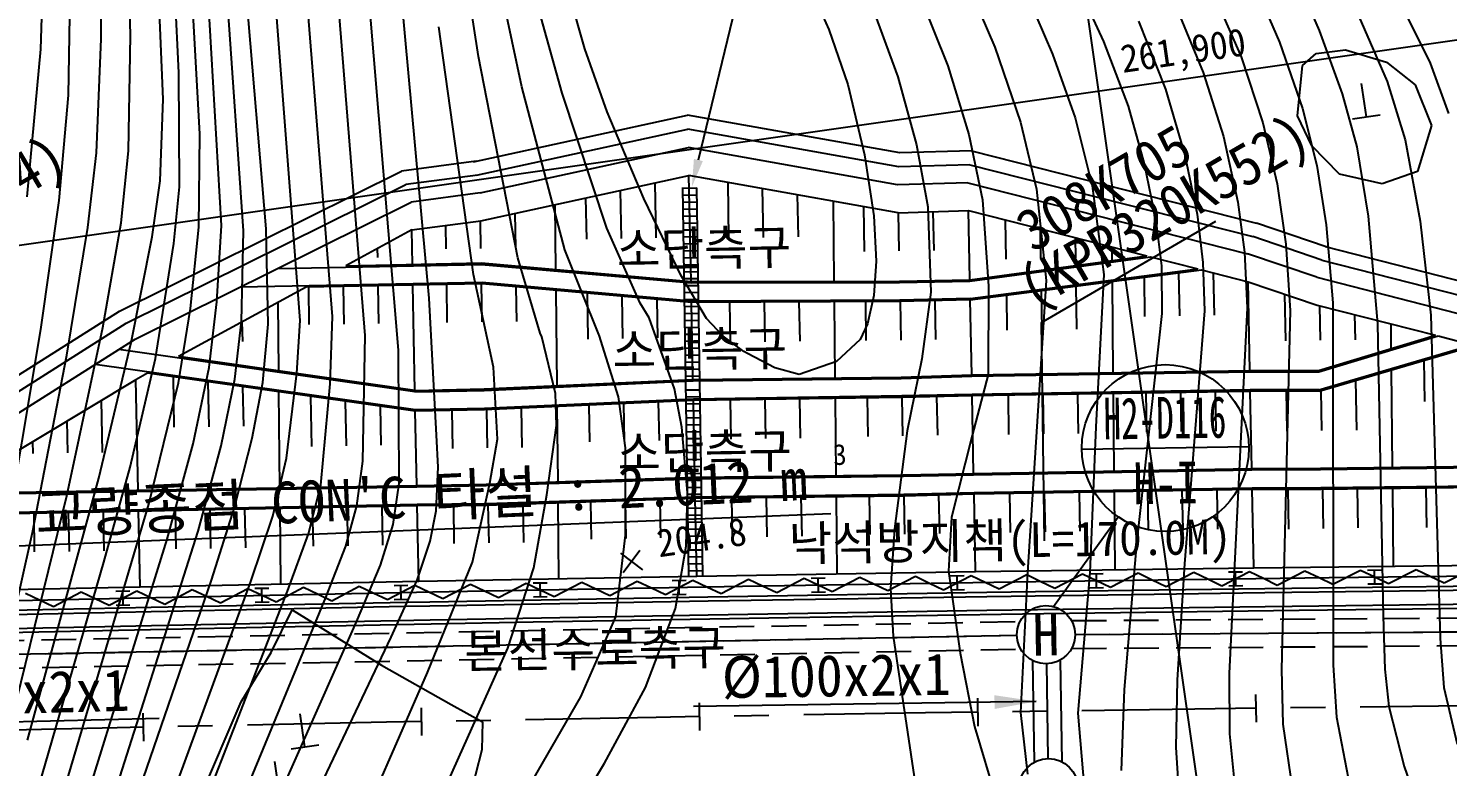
# Model space of a CAD drawing. Header units: millimetres. Extents: x 12262 to 13058, y 1103 to 1809.
# Drawn here: x 12479.5 to 12581.5, y 1482.4 to 1535.5 of the extents above; entities that cross this region are included whole.
import ezdxf
from ezdxf.enums import TextEntityAlignment as Align
from ezdxf.xclip import XClip

# ---------------------------------------------------------------- set-up
doc = ezdxf.new("R2010")
doc.units = ezdxf.units.MM
doc.header["$LTSCALE"] = 10
doc.header["$MEASUREMENT"] = 0
doc.header["$XCLIPFRAME"] = 2
doc.linetypes.add('CENTER', pattern=[2, 1.25, -0.25, 0.25, -0.25])
doc.linetypes.add('HIDDEN', pattern=[0.375, 0.25, -0.125])
doc.layers.add('TZ-BASE', color=253, linetype='Continuous')
doc.layers.add('TZ-CABL', color=4, linetype='Continuous')
doc.styles.add('HANA', font='GulimChe.ttf')
doc.styles.get("Standard").update_dxf_attribs({"font": 'GulimChe.ttf'})
doc.linetypes.add('I_LINE', pattern='A,3.5,["I",Standard,S=1,R=0,X=-1,Y=-0.5],3.5', length=7)
doc.linetypes.add('ZIGZAG', pattern='A,0.0001,-0.2,[131,ltypeshp.shx,S=0.2,R=0,X=-0.2,Y=0],-0.4,[131,ltypeshp.shx,S=0.2,R=180,X=0.2,Y=0],-0.2', length=0.8001)
doc.dimstyles.get("Standard").update_dxf_attribs({"dimtxt": 0.18, "dimasz": 0.18, "dimexe": 0.18, "dimexo": 0.0625, "dimgap": 0.09, "dimtad": 0, "dimtih": 1, "dimtoh": 1, "dimdec": 4, "dimzin": 0, "dimdsep": 46, "dimtxsty": 'Standard', "dimcen": 0.09, "dimadec": 0, "dimazin": 0, "dimtfac": 1, "dimtdec": 4, "dimtofl": 0, "dimtmove": 0, "dimatfit": 3, "dimfxl": 0, "dimtolj": 1, "dimtzin": 0, "dimarcsym": 0})

# ---------------------------------------------------------------- blocks, each defined once
blk = doc.blocks.new('JD-GJG5SREGSF3')
at = {"layer": 'TZ-BASE'}
for p, q in [((238.18, -157.07), (183.27, 227.3)), ((79.19, 31.15), (704.07, 120.43)), ((132.58, 52.65, -69), (133.43, 76.92, -69)), ((134.57, 49.34, -68), (135.11, 76.99, -68)), ((136.92, 53.39, -67), (136.8, 76.77, -67)), ((139.04, 53.64, -66), (138.47, 77.42, -66)), ((141.39, 49.06, -65), (140.17, 76.61, -65)), ((142.52, 50.95, -64), (141.26, 76.81, -64)), ((144.01, 46.58, -63), (142.36, 76.88, -63)), ((145.57, 39.97, -62), (143.43, 77.38, -62)), ((147.17, 39.59, -61), (144.55, 77.02, -61)), ((151.23, 33.15, -59), (147.88, 76.74, -59)), ((153.56, 33.43, -58), (150.15, 75.93, -58)), ((155.91, 32.08, -57), (152.34, 76.11, -57)), ((160.51, 34.77, -55), (156.74, 75.99, -55)), ((158.3, 31.02, -56), (154.62, 75.05, -56)), ((148.79, 39.74, -60), (145.97, 73.29, -60)), ((179.86, 44.69), (184.1, 62.13)), ((164.06, 52.13, -53), (162.87, 59.77, -53)), ((206.2, 59.27, -55), (208.98, 53.2, -55)), ((222.17, 59.33, -60), (224.49, 54, -60)), ((187.03, 59, -50), (189.25, 54.08, -50)), ((198.53, 58.9, -53), (201.18, 52.79, -53)), ((171.69, 52.68, -50), (170.43, 57.14, -50)), ((202.89, 57.94, -54), (205.32, 52.3, -54)), ((216.24, 58.14, -58), (218.87, 52.1, -58)), ((219.5, 58.09, -59), (221.63, 53.16, -59)), ((167.18, 49.96, -52), (165.73, 56.65, -52)), ((195.57, 57.01, -52), (197.79, 51.45, -52)), ((229.82, 56.97, -62), (232.48, 51.65, -62)), ((192.47, 55.36, -51), (194.2, 50.66, -51)), ((214.03, 56.09, -57), (216.14, 50.99, -57)), ((226.93, 55.93, -61), (229.38, 50.33, -61)), ((163.69, 36.45, -54), (161.2, 54.25, -54)), ((170.06, 49.49, -51), (168.56, 54.92, -51)), ((189.25, 54.08, -50), (190.61, 50.12, -50)), ((211.49, 54.68, -56), (213.44, 49.77, -56)), ((136.58, 45.2, -67), (136.92, 53.39, -67)), ((138.9, 45.36, -66), (139.04, 53.64, -66)), ((208.98, 53.2, -55), (210.76, 48.57, -55)), ((221.63, 53.16, -59), (223.29, 48.38, -59)), ((224.49, 54, -60), (226.13, 49.44, -60)), ((131.6, 42.04, -69), (132.58, 52.65, -69)), ((166.87, 37.65, -53), (164.06, 52.13, -53)), ((173.3, 48.15, -50), (171.69, 52.68, -50)), ((201.18, 52.79, -53), (203.02, 47.42, -53)), ((205.32, 52.3, -54), (206.94, 47.73, -54)), ((218.87, 52.1, -58), (220.45, 47.37, -58)), ((223.29, 51.48, -58.82), (224.27, 52.34, -58.82)), ((224.27, 52.34, -58.82), (226.38, 52.6, -58.82)), ((226.38, 52.6, -58.82), (229.34, 51.73, -58.82)), ((197.79, 51.45, -52), (199.3, 46.52, -52)), ((222.92, 47.86, -58.82), (223.29, 51.48, -58.82)), ((229.34, 51.73, -58.82), (231.38, 50.09, -58.82)), ((232.48, 51.65, -62), (233.78, 48.03, -62)), ((142.55, 42.76, -64), (142.52, 50.95, -64)), ((190.61, 50.12, -50), (191.8, 45.07, -50)), ((194.2, 50.66, -51), (195.53, 45.79, -51)), ((216.14, 50.99, -57), (217.6, 46.39, -57)), ((227.88, 47.8, -59.25), (227.54, 50.18, -59.25)), ((229.38, 50.33, -61), (230.66, 46.13, -61)), ((231.38, 50.09, -58.82), (232.57, 47.16, -58.82)), ((133.9, 41.79, -68), (134.57, 49.34, -68)), ((141.16, 43.2, -65), (141.39, 49.06, -65)), ((170.25, 38.24, -52), (167.18, 49.96, -52)), ((173.27, 39.79, -51), (170.06, 49.49, -51)), ((213.44, 49.77, -56), (214.84, 45.04, -56)), ((226.13, 49.44, -60), (227.2, 45.63, -60)), ((175.94, 41.92, -50), (173.3, 48.15, -50)), ((210.76, 48.57, -55), (211.9, 44.42, -55)), ((223.29, 48.38, -59), (224.32, 44.3, -59)), ((163.69, 44.56), (179.09, 47.92)), ((194.35, 45.21), (179.09, 47.92)), ((203.02, 47.42, -53), (204.17, 42.6, -53)), ((206.94, 47.73, -54), (208.17, 42.83, -54)), ((220.45, 47.37, -58), (221.48, 42.97, -58)), ((223.97, 45.7, -58.82), (222.92, 47.86, -58.82)), ((226.89, 47.66, -59.25), (228.87, 47.94, -59.25)), ((232.57, 47.16, -58.82), (231.55, 43.87, -58.82)), ((143.94, 39.86, -63), (144.01, 46.58, -63)), ((163.91, 43.59), (179.11, 46.9)), ((194.27, 44.21), (179.11, 46.9)), ((199.3, 46.52, -52), (200.28, 41.83, -52)), ((217.6, 46.39, -57), (218.64, 41.67, -57)), ((230.66, 46.13, -61), (231.76, 40.3, -61)), ((135.98, 39.84, -67), (136.58, 45.2, -67)), ((138.36, 40.18, -66), (138.9, 45.36, -66)), ((164.18, 42.32), (179.14, 45.58)), ((194.18, 42.9), (179.14, 45.58)), ((191.8, 45.07, -50), (192.47, 40.67, -50)), ((199.49, 45.35), (194.35, 45.21)), ((195.53, 45.79, -51), (196.35, 41.33, -51)), ((199.49, 45.35), (219.99, 40.15)), ((214.84, 45.04, -56), (215.71, 40.8, -56)), ((225.94, 43.67, -58.82), (223.97, 45.7, -58.82)), ((227.2, 45.63, -60), (228, 40.66, -60)), ((138.24, 33.82), (158.53, 43.89)), ((163.88, 44.6), (158.53, 43.89)), ((199.38, 44.35), (194.27, 44.21)), ((199.38, 44.35), (219.71, 39.19)), ((211.9, 44.42, -55), (212.75, 40.34, -55)), ((224.32, 44.3, -59), (225, 40.02, -59)), ((138.73, 32.95), (158.83, 42.92)), ((140.6, 39.16, -65), (141.16, 43.2, -65)), ((164.01, 43.61), (158.83, 42.92)), ((164.22, 40.32), (179.18, 43.58)), ((176.83, 39.09), (176.75, 43.05)), ((194.22, 40.9), (179.18, 43.58)), ((179.33, 35.95), (179.18, 43.58)), ((182.05, 39.08), (181.99, 43.08)), ((199.23, 43.05), (194.18, 42.9)), ((199.23, 43.05), (219.34, 37.94)), ((221.48, 42.97, -58), (222.1, 38.63, -58)), ((229.02, 42.98, -58.82), (225.94, 43.67, -58.82)), ((231.55, 43.87, -58.82), (229.02, 42.98, -58.82)), ((142.16, 38.68, -64), (142.55, 42.76, -64)), ((164.18, 42.32), (159.21, 41.66)), ((171.83, 39.01), (171.78, 41.96)), ((174.33, 39.05), (174.26, 42.5)), ((178.59, 36.4, -50), (175.94, 41.92, -50)), ((179.18, 14.78, -255), (178.74, 42.71, -255)), ((178.74, 42.66, -255), (179.74, 42.68, -255)), ((178.75, 42.16, -255), (179.75, 42.18, -255)), ((180.18, 14.79, -255), (179.74, 42.68, -255)), ((184.55, 39.12), (184.48, 42.63)), ((187.05, 39.16), (186.99, 42.19)), ((204.17, 42.6, -53), (204.86, 36.04, -53)), ((208.17, 42.83, -54), (209.01, 36.47, -54)), ((132.6, 32.5, -68), (133.9, 41.79, -68)), ((139.37, 31.82), (159.21, 41.66)), ((166.73, 38.38), (166.68, 40.85)), ((169.62, 36.81), (169.57, 41.48)), ((178.75, 41.66, -255), (179.75, 41.68, -255)), ((178.76, 41.16, -255), (179.76, 41.18, -255)), ((189.62, 35.97), (189.57, 41.73)), ((191.8, 38.11), (191.75, 41.34)), ((194.22, 40.9), (199.27, 41.05)), ((194.3, 38.15), (194.25, 40.9)), ((196.35, 41.33, -51), (196.57, 35.18, -51)), ((196.8, 38.19), (196.75, 40.97)), ((199.37, 36.13), (199.27, 41.05)), ((199.27, 41.05), (212.1, 37.79)), ((200.28, 41.83, -52), (200.71, 35.61, -52)), ((218.64, 41.67, -57), (219.11, 38.07, -57)), ((134.47, 30.66, -67), (135.98, 39.84, -67)), ((137.04, 32.65, -66), (138.36, 40.18, -66)), ((143.36, 34.02, -63), (143.94, 39.86, -63)), ((145.25, 34.49, -62), (145.57, 39.97, -62)), ((159.25, 39.67), (164.22, 40.32)), ((161.73, 38.3), (161.7, 39.99)), ((164.23, 38.34), (164.19, 40.31)), ((178.77, 40.66, -255), (179.77, 40.68, -255)), ((178.78, 40.16, -255), (179.78, 40.18, -255)), ((192.47, 40.67, -50), (192.63, 37.42, -50)), ((201.99, 37.57), (201.95, 40.37)), ((212.75, 40.34, -55), (213.15, 37.09, -55)), ((215.71, 40.8, -56), (216.12, 37.33, -56)), ((225, 38.45), (219.99, 40.15)), ((225, 40.02, -59), (225.46, 34.43, -59)), ((228, 40.66, -60), (228.68, 32.92, -60)), ((231.76, 40.3, -61), (232.51, 33.53, -61)), ((139.09, 31.56, -65), (140.6, 39.16, -65)), ((147.01, 33.07, -61), (147.17, 39.59, -61)), ((148.94, 32.9, -60), (148.79, 39.74, -60)), ((159.25, 39.67), (154.51, 37.09)), ((159.3, 37.19), (159.25, 39.67)), ((175.68, 34.4, -51), (173.27, 39.79, -51)), ((178.79, 39.66, -255), (179.79, 39.68, -255)), ((178.79, 39.16, -255), (179.79, 39.18, -255)), ((204.49, 37.61), (204.45, 39.73)), ((206.99, 37.65), (206.96, 39.09)), ((224.68, 37.5), (219.71, 39.19)), ((140.84, 30.43, -64), (142.16, 38.68, -64)), ((156.81, 37.67), (156.79, 38.33)), ((172.71, 32.14, -52), (170.25, 38.24, -52)), ((178.8, 38.66, -255), (179.8, 38.68, -255)), ((178.81, 38.16, -255), (179.81, 38.18, -255)), ((199.37, 36.08), (212.1, 37.79)), ((209.61, 37.45), (209.6, 38.42)), ((219.11, 38.07, -57), (219.31, 34.07, -57)), ((224.31, 36.26), (219.34, 37.94)), ((222.1, 38.63, -58), (222.4, 33.88, -58)), ((224.93, 38.47), (240.12, 34.59)), ((149.6, 36.89), (164.28, 37.18)), ((154.51, 37.09), (164.28, 37.29)), ((164.28, 37.29), (179.33, 35.95)), ((164.28, 37.18), (179.33, 35.85)), ((168.49, 32.24, -53), (166.87, 37.65, -53)), ((178.82, 37.66, -255), (179.82, 37.68, -255)), ((178.83, 37.16, -255), (179.83, 37.18, -255)), ((192.63, 37.42, -50), (192.47, 34.96, -50)), ((199.38, 35.98), (212.36, 37.72)), ((199.4, 34.73), (215.76, 36.86)), ((199.4, 34.63), (216.02, 36.79)), ((212.36, 37.72), (215.76, 36.86)), ((213.15, 37.09, -55), (213.16, 36.9, -55)), ((213.16, 36.9, -55), (213.18, 33.66, -55)), ((216.02, 36.79), (219.38, 35.94)), ((216.12, 37.33, -56), (216.24, 33.85, -56)), ((224.68, 37.5), (239.84, 33.63)), ((164.32, 35.88), (146.92, 35.56)), ((164.31, 35.78), (151.67, 35.55)), ((161.81, 33.01), (161.77, 35.73)), ((165.13, 29.81, -54), (163.69, 36.45, -54)), ((164.31, 33.05), (164.26, 35.77)), ((179.36, 34.45), (164.31, 35.78)), ((179.37, 34.55), (164.32, 35.88)), ((180.45, 33.29, -50), (178.59, 36.4, -50)), ((178.83, 36.66, -255), (179.83, 36.68, -255)), ((178.84, 36.16, -255), (179.84, 36.18, -255)), ((179.33, 35.95), (194.31, 35.98)), ((179.33, 35.85), (194.32, 35.88)), ((194.31, 35.98), (199.37, 36.08)), ((194.32, 35.88), (199.38, 35.98)), ((204.86, 36.04, -53), (203.51, 15.05, -53)), ((209.01, 36.47, -54), (208.43, 25.5, -54)), ((209.69, 29.4), (209.63, 35.96)), ((211.96, 33.45), (211.92, 36.26)), ((214.46, 33.49), (214.4, 36.58)), ((216.96, 33.53), (216.9, 36.57)), ((219.38, 35.94), (224.35, 34.26)), ((219.51, 29.56), (219.38, 35.94)), ((224.31, 36.26), (239.48, 32.38)), ((151.67, 35.55), (142.48, 30.56)), ((151.89, 32.86), (151.85, 35.55)), ((154.39, 32.9), (154.34, 35.6)), ((156.89, 32.94), (156.84, 35.64)), ((159.48, 28.13), (159.33, 35.69)), ((161.03, 24.91, -55), (160.51, 34.77, -55)), ((166.81, 33.09), (166.76, 35.56)), ((169.7, 28.47), (169.63, 35.31)), ((171.94, 31.82), (171.89, 35.11)), ((174.44, 31.86), (174.38, 34.89)), ((178.85, 35.66, -255), (179.85, 35.68, -255)), ((178.86, 35.16, -255), (179.86, 35.18, -255)), ((192.42, 34.74, -50), (192.02, 32.92, -50)), ((192.47, 34.96, -50), (192.42, 34.74, -50)), ((199.4, 34.73), (194.34, 34.62)), ((196.57, 35.18, -51), (195.93, 30.39, -51)), ((200.71, 35.61, -52), (200.7, 29.28, -52)), ((202.07, 32.46), (202.03, 34.97)), ((204.57, 32.5), (204.52, 35.29)), ((207.07, 32.54), (207.01, 35.62)), ((222.09, 31.69), (222.03, 35.04)), ((118.38, 21.27), (138.24, 33.82)), ((142.48, 28.67, -63), (143.36, 34.02, -63)), ((144.69, 29.77, -62), (145.25, 34.49, -62)), ((149.69, 29.53), (149.64, 34.45)), ((176.33, 33.34, -51), (175.68, 34.4, -51)), ((176.94, 31.9), (176.89, 34.67)), ((178.87, 34.66, -255), (179.87, 34.68, -255)), ((178.87, 34.16, -255), (179.87, 34.18, -255)), ((178.88, 33.66, -255), (179.88, 33.68, -255)), ((194.34, 34.52), (179.36, 34.45)), ((179.47, 28.91), (179.36, 34.45)), ((194.34, 34.62), (179.37, 34.55)), ((182.17, 31.59), (182.13, 34.47)), ((184.67, 31.63), (184.61, 34.48)), ((187.17, 31.67), (187.11, 34.49)), ((189.69, 29.04), (189.64, 34.5)), ((191.93, 31.71), (191.89, 34.51)), ((199.4, 34.63), (194.34, 34.52)), ((194.43, 31.75), (194.38, 34.53)), ((196.93, 31.79), (196.88, 34.58)), ((199.51, 29.24), (199.4, 34.63)), ((216.24, 33.85, -56), (214.81, 15.65, -56)), ((219.31, 34.07, -57), (218.03, 7.79, -57)), ((222.4, 33.88, -58), (221.77, 8.07, -58)), ((224.35, 34.26), (232.85, 32.09)), ((224.59, 31.73), (224.54, 34.21)), ((225.46, 34.43, -59), (225.49, 8.37, -59)), ((118.91, 20.43), (138.73, 32.95)), ((134.46, 20.55, -66), (137.04, 32.65, -66)), ((146.54, 28.93, -61), (147.01, 33.07, -61)), ((147.1, 31.64), (147.07, 33.05)), ((148.54, 28.69, -60), (148.94, 32.9, -60)), ((150.99, 29.36, -59), (151.23, 33.15, -59)), ((153.38, 28.61, -58), (153.56, 33.43, -58)), ((178.14, 28.23, -51), (176.33, 33.34, -51)), ((178.89, 33.16, -255), (179.89, 33.18, -255)), ((178.9, 32.66, -255), (179.9, 32.68, -255)), ((181.65, 32.02, -50), (180.45, 33.29, -50)), ((192.02, 32.92, -50), (191.48, 31.79, -50)), ((213.18, 33.66, -55), (211.35, 17.11, -55)), ((227.09, 31.77), (227.05, 33.57)), ((228.68, 32.92, -60), (229.1, 11.91, -60)), ((229.67, 31.14), (229.66, 32.9)), ((232.51, 33.53, -61), (233.19, 10.3, -61)), ((119.61, 19.33), (139.37, 31.82)), ((129.89, 16.3, -68), (132.6, 32.5, -68)), ((155.73, 23.05, -57), (155.91, 32.08, -57)), ((168.61, 31.97, -53), (168.49, 32.24, -53)), ((169.59, 27.91, -53), (168.61, 31.97, -53)), ((172.73, 32.1, -52), (172.71, 32.14, -52)), ((174.11, 27.66, -52), (172.73, 32.1, -52)), ((178.91, 32.16, -255), (179.91, 32.18, -255)), ((178.91, 31.66, -255), (179.91, 31.68, -255)), ((183.12, 30.93, -50), (181.65, 32.02, -50)), ((191.48, 31.79, -50), (189.8, 30.21, -50)), ((224.45, 29.57), (232.85, 32.09)), ((224.46, 29.47), (233.04, 32.04)), ((233.04, 32.04), (235.49, 31.41)), ((132, 17.91, -67), (134.47, 30.66, -67)), ((136.77, 21.81, -65), (139.09, 31.56, -65)), ((159.48, 28.03), (138.19, 31.07)), ((158.34, 21.44, -56), (158.3, 31.02, -56)), ((178.92, 31.16, -255), (179.92, 31.18, -255)), ((178.93, 30.66, -255), (179.93, 30.68, -255)), ((183.4, 30.78, -50), (183.12, 30.93, -50)), ((185.35, 29.76, -50), (183.4, 30.78, -50)), ((224.46, 28.18), (235.49, 31.41)), ((224.48, 28.08), (235.68, 31.36)), ((159.52, 26.73), (136.49, 30)), ((139.01, 22.62, -64), (140.84, 30.43, -64)), ((159.48, 28.13), (142.48, 30.56)), ((143.53, 24.28, -62), (144.69, 29.77, -62)), ((165.43, 24.62, -54), (165.13, 29.81, -54)), ((178.94, 30.16, -255), (179.94, 30.18, -255)), ((178.95, 29.66, -255), (179.95, 29.68, -255)), ((187.11, 29.26, -50), (185.35, 29.76, -50)), ((189.8, 30.21, -50), (187.11, 29.26, -50)), ((195.93, 30.39, -51), (194.86, 25.23, -51)), ((229.76, 22.6), (229.69, 29.6)), ((232.08, 27.34), (232.04, 30.29)), ((139.43, 28.9), (125.81, 20.72)), ((140.27, 29.36), (139.43, 28.9)), ((139.58, 20.96), (139.43, 28.9)), ((159.51, 26.63), (140.27, 29.36)), ((140.36, 19.94, -63), (142.48, 28.67, -63)), ((142.18, 25.48), (142.12, 29.1)), ((144.68, 25.52), (144.61, 28.75)), ((145.56, 24.15, -61), (146.54, 28.93, -61)), ((147.79, 24.69, -60), (148.54, 28.69, -60)), ((150.26, 23.25, -59), (150.99, 29.36, -59)), ((152.73, 21.32, -58), (153.38, 28.61, -58)), ((164.46, 28.23), (179.47, 28.91)), ((164.47, 28.13), (179.48, 28.81)), ((178.95, 29.16, -255), (179.95, 29.18, -255)), ((179.47, 28.91), (194.45, 29.09)), ((179.48, 28.81), (194.45, 28.99)), ((194.45, 29.09), (199.51, 29.24)), ((194.45, 28.99), (199.51, 29.14)), ((199.51, 29.24), (219.51, 29.56)), ((199.51, 29.14), (219.51, 29.46)), ((200.7, 29.28, -52), (199.54, 24.88, -52)), ((219.51, 29.56), (224.45, 29.57)), ((219.51, 29.46), (224.46, 29.47)), ((227.19, 25.28), (227.12, 28.85)), ((147.18, 25.56), (147.12, 28.39)), ((149.77, 21.13), (149.7, 28.02)), ((152.06, 24.1), (152.01, 27.7)), ((159.48, 28.13), (164.46, 28.23)), ((159.48, 28.03), (164.47, 28.13)), ((169.66, 25.61, -53), (169.59, 27.91, -53)), ((174.63, 24.01, -52), (174.11, 27.66, -52)), ((178.66, 25.49, -51), (178.14, 28.23, -51)), ((178.97, 28.16, -255), (179.97, 28.18, -255)), ((178.98, 27.66, -255), (179.98, 27.68, -255)), ((194.48, 27.73), (179.5, 27.51)), ((194.48, 27.63), (179.5, 27.41)), ((189.76, 22), (189.71, 27.56)), ((192.07, 24.82), (192.02, 27.6)), ((199.54, 27.84), (194.48, 27.73)), ((199.54, 27.74), (194.48, 27.63)), ((194.57, 24.86), (194.51, 27.63)), ((197.07, 24.9), (197.01, 27.68)), ((219.54, 28.16), (199.54, 27.84)), ((219.54, 28.06), (199.54, 27.74)), ((199.65, 22.2), (199.54, 27.74)), ((202.19, 24.96), (202.15, 27.78)), ((204.69, 25), (204.64, 27.82)), ((207.19, 25.04), (207.14, 27.86)), ((209.76, 22.34), (209.71, 27.9)), ((212.09, 25.13), (212.05, 27.95)), ((214.59, 25.17), (214.54, 27.99)), ((217.09, 25.21), (217.04, 28.02)), ((224.46, 28.18), (219.54, 28.16)), ((224.48, 28.08), (219.54, 28.06)), ((219.65, 22.52), (219.54, 28.06)), ((222.19, 25.2), (222.15, 28.07)), ((224.69, 25.24), (224.63, 28.12)), ((137.03, 23.67), (136.95, 27.42)), ((154.56, 24.14), (154.5, 27.34)), ((157.06, 24.18), (157.01, 26.99)), ((164.49, 26.72), (159.51, 26.63)), ((159.62, 21.3), (159.51, 26.63)), ((164.49, 26.82), (159.52, 26.73)), ((162.2, 23.95), (162.16, 26.68)), ((179.5, 27.51), (164.49, 26.82)), ((179.5, 27.41), (164.49, 26.72)), ((164.7, 23.99), (164.65, 26.73)), ((167.2, 24.03), (167.15, 26.84)), ((169.77, 21.57), (169.71, 26.96)), ((172.06, 24.44), (172.02, 27.07)), ((174.56, 24.48), (174.51, 27.18)), ((177.06, 24.52), (177, 27.3)), ((178.99, 27.16, -255), (179.98, 27.18, -255)), ((178.99, 26.66, -255), (179.99, 26.68, -255)), ((179.61, 21.88), (179.5, 27.41)), ((182.21, 24.62), (182.16, 27.45)), ((184.7, 24.66), (184.65, 27.49)), ((187.2, 24.7), (187.15, 27.53)), ((134.53, 23.63), (134.48, 25.93)), ((168.96, 20.63, -53), (169.66, 25.61, -53)), ((179, 26.16, -255), (180, 26.18, -255)), ((179.01, 25.66, -255), (180.01, 25.68, -255)), ((146.52, 19.7, -60), (147.79, 24.69, -60)), ((161.16, 22.6, -55), (161.03, 24.91, -55)), ((164.86, 21.46, -54), (165.43, 24.62, -54)), ((179.07, 20.8, -51), (178.66, 25.49, -51)), ((179.02, 25.16, -255), (180.02, 25.18, -255)), ((179.02, 24.66, -255), (180.02, 24.68, -255)), ((194.86, 25.23, -51), (193.95, 18.17, -51)), ((199.54, 24.88, -52), (198.06, 19.02, -52)), ((208.43, 25.5, -54), (208, 15.05, -54)), ((132.03, 23.59), (132.02, 24.45)), ((141.67, 17.43, -62), (143.53, 24.28, -62)), ((143.91, 18.01, -61), (145.56, 24.15, -61)), ((174.63, 17.72, -52), (174.63, 24.01, -52)), ((179.03, 24.16, -255), (180.03, 24.18, -255)), ((179.04, 23.66, -255), (180.04, 23.68, -255)), ((137.12, 15.78, -64), (139.01, 22.62, -64)), ((149.27, 19.08, -59), (150.26, 23.25, -59)), ((155.3, 19.83, -57), (155.73, 23.05, -57)), ((161, 19.46, -55), (161.16, 22.6, -55)), ((179.05, 23.16, -255), (180.05, 23.18, -255)), ((179.06, 22.66, -255), (180.06, 22.68, -255)), ((199.65, 22.16), (219.65, 22.52)), ((219.65, 22.52), (224.59, 22.54)), ((224.59, 22.54), (239.67, 22.72)), ((224.59, 22.44), (239.67, 22.62)), ((131.63, 2.99, -65), (136.77, 21.81, -65)), ((157.91, 18.5, -56), (158.34, 21.44, -56)), ((163.62, 15.77, -54), (164.86, 21.46, -54)), ((164.6, 21.4), (179.61, 21.88)), ((164.6, 21.3), (179.62, 21.78)), ((179.06, 22.16, -255), (180.06, 22.18, -255)), ((179.07, 21.66, -255), (180.07, 21.68, -255)), ((179.61, 21.88), (194.59, 22.06)), ((179.62, 21.78), (194.59, 21.96)), ((194.59, 22.06), (199.65, 22.16)), ((194.6, 21.96), (199.65, 22.06)), ((199.65, 22.06), (219.65, 22.42)), ((219.65, 22.42), (224.59, 22.44)), ((121.54, 20.55), (159.62, 21.2)), ((125.81, 20.72), (159.62, 21.3)), ((130.5, 4.45, -66), (134.46, 20.55, -66)), ((151.84, 17.83, -58), (152.73, 21.32, -58)), ((159.62, 21.3), (164.6, 21.4)), ((159.62, 21.2), (164.6, 21.3)), ((164.63, 19.99), (179.64, 20.48)), ((168.04, 15.37, -53), (168.96, 20.63, -53)), ((178.98, 16.93, -51), (179.07, 20.8, -51)), ((179.08, 21.16, -255), (180.08, 21.18, -255)), ((179.09, 20.66, -255), (180.09, 20.68, -255)), ((179.64, 20.48), (194.62, 20.66)), ((179.64, 20.38), (194.62, 20.56)), ((182.31, 17.56), (182.26, 20.41)), ((184.81, 17.6), (184.75, 20.44)), ((187.31, 17.64), (187.25, 20.47)), ((189.83, 14.94), (189.78, 20.5)), ((192.21, 17.76), (192.17, 20.53)), ((194.62, 20.66), (199.68, 20.8)), ((194.62, 20.56), (199.68, 20.7)), ((194.71, 17.8), (194.65, 20.56)), ((197.21, 17.84), (197.15, 20.63)), ((199.68, 20.8), (219.68, 21.12)), ((199.68, 20.7), (219.68, 21.02)), ((199.79, 15.1), (199.68, 20.7)), ((202.31, 17.92), (202.26, 20.74)), ((204.81, 17.96), (204.75, 20.78)), ((207.3, 18), (207.25, 20.82)), ((209.83, 15.24), (209.78, 20.86)), ((212.21, 18.08), (212.16, 20.9)), ((214.71, 18.12), (214.65, 20.94)), ((217.21, 18.16), (217.15, 20.97)), ((219.68, 21.12), (224.62, 21.14)), ((219.68, 21.02), (224.62, 21.04)), ((219.79, 15.42), (219.68, 21.02)), ((222.3, 18.16), (222.26, 21.03)), ((224.62, 21.14), (239.7, 21.32)), ((224.62, 21.04), (239.7, 21.22)), ((224.8, 18.2), (224.75, 21.04)), ((227.3, 18.24), (227.25, 21.07)), ((229.83, 15.5), (229.78, 21.1)), ((232.23, 18.28), (232.18, 21.13)), ((119.33, 19.15), (159.65, 19.96)), ((123.16, 19.13), (159.65, 19.86)), ((129.2, -17.7, -63), (140.36, 19.94, -63)), ((137.14, 16.6), (137.09, 19.41)), ((139.72, 14.02), (139.61, 19.46)), ((142.32, 16.73), (142.27, 19.51)), ((144.82, 16.77), (144.76, 19.56)), ((144.85, 14.49, -60), (146.52, 19.7, -60)), ((147.32, 16.81), (147.26, 19.61)), ((149.84, 14.22), (149.79, 19.66)), ((152.18, 16.92), (152.13, 19.71)), ((154.51, 16.92, -57), (155.3, 19.83, -57)), ((154.68, 16.96), (154.62, 19.76)), ((157.18, 17), (157.12, 19.81)), ((159.65, 19.96), (164.63, 19.99)), ((159.65, 19.86), (164.63, 19.89)), ((159.76, 14.42), (159.65, 19.86)), ((160.59, 17.29, -55), (161, 19.46, -55)), ((162.31, 17.12), (162.27, 19.88)), ((164.63, 19.89), (179.64, 20.38)), ((164.81, 17.16), (164.76, 19.9)), ((167.31, 17.2), (167.26, 19.98)), ((169.84, 14.6), (169.78, 20.06)), ((172.17, 17.44), (172.13, 20.13)), ((174.67, 17.48), (174.62, 20.21)), ((177.17, 17.52), (177.12, 20.3)), ((179.1, 20.16, -255), (180.1, 20.18, -255)), ((179.1, 19.66, -255), (180.1, 19.68, -255)), ((179.76, 14.78), (179.64, 20.38)), ((132.14, 16.52), (132.1, 19.31)), ((134.64, 16.56), (134.59, 19.36)), ((147.68, 14.39, -59), (149.27, 19.08, -59)), ((157.01, 15.56, -56), (157.91, 18.5, -56)), ((179.11, 19.16, -255), (180.11, 19.18, -255)), ((179.12, 18.66, -255), (180.12, 18.68, -255)), ((198.06, 19.02, -52), (197.85, 15.14, -52)), ((128.85, 3.9, -67), (132, 17.91, -67)), ((133.81, -7.85, -62), (141.67, 17.43, -62)), ((135.31, -8.95, -61), (143.91, 18.01, -61)), ((150.32, 13.69, -58), (151.84, 17.83, -58)), ((173.93, 11.85, -52), (174.63, 17.72, -52)), ((179.13, 18.16, -255), (180.13, 18.18, -255)), ((179.14, 17.66, -255), (180.14, 17.68, -255)), ((193.95, 18.17, -51), (193.66, 13.9, -51)), ((153.08, 13.24, -57), (154.51, 16.92, -57)), ((159.64, 14.48, -55), (160.59, 17.29, -55)), ((174.25, 16.44, -50.25), (175.85, 15.24, -50.25)), ((174.45, 15.04, -50.25), (175.65, 16.64, -50.25)), ((178.21, 12.46, -51), (178.98, 16.93, -51)), ((179.14, 17.16, -255), (180.14, 17.18, -255)), ((179.15, 16.66, -255), (180.15, 16.68, -255)), ((211.35, 17.11, -55), (210.48, 6.62, -55)), ((127.23, -18.27, -64), (137.12, 15.78, -64)), ((155.29, 11.5, -56), (157.01, 15.56, -56)), ((160.39, 7.86, -54), (163.62, 15.77, -54)), ((166.17, 9.59, -53), (168.04, 15.37, -53)), ((179.16, 16.16, -255), (180.16, 16.18, -255)), ((179.17, 15.66, -255), (180.17, 15.68, -255)), ((199.79, 15.1), (219.79, 15.38)), ((214.81, 15.65, -56), (214.27, 7.32, -56)), ((219.79, 15.38), (239.81, 15.62)), ((139, -2.55, -60), (144.85, 14.49, -60)), ((139.72, 14.02), (159.76, 14.42)), ((141.01, -3.86, -59), (147.68, 14.39, -59)), ((157.77, 10.39, -55), (159.64, 14.48, -55)), ((159.76, 14.42), (179.76, 14.78)), ((179.18, 15.16, -255), (180.18, 15.18, -255)), ((179.76, 14.78), (199.79, 15.1)), ((197.85, 15.14, -52), (198.69, 9.23, -52)), ((203.51, 15.05, -53), (203.02, 4.97, -53)), ((208, 15.05, -54), (207.14, 4.92, -54)), ((113.84, 13.45), (139.72, 14.02)), ((142.42, -6.57, -58), (150.32, 13.69, -58)), ((160.56, 12.94), (180.55, 13.3)), ((180.55, 13.3), (200.59, 13.62)), ((180.56, 13), (200.59, 13.32)), ((193.66, 13.9, -51), (193.87, 10.46, -51)), ((200.59, 13.62), (211.08, 13.76)), ((200.59, 13.32), (211.05, 13.46)), ((220.58, 13.9), (240.6, 14.14)), ((220.58, 13.6), (240.6, 13.84)), ((112.41, 11.93), (140.52, 12.54)), ((140.52, 12.54), (158.92, 12.91)), ((140.53, 12.24), (158.78, 12.61)), ((143.85, -9.03, -57), (153.08, 13.24, -57)), ((149.14, 9.29, -55.72), (150.66, 12.36, -55.72)), ((150.66, 12.36, -55.72), (157.08, 8.37, -55.72)), ((158.78, 12.61), (160.56, 12.64)), ((158.92, 12.91), (160.56, 12.94)), ((160.56, 12.64), (180.56, 13)), ((176.07, 6.77, -51), (178.21, 12.46, -51)), ((180.57, 12), (200.6, 12.32)), ((200.6, 12.32), (220.6, 12.6)), ((220.6, 12.6), (240.61, 12.84)), ((118.35, 11.76), (140.53, 12.24)), ((118.38, 10.76), (140.55, 11.24)), ((140.55, 11.24), (160.58, 11.64)), ((146.33, -8.64, -56), (155.29, 11.5, -56)), ((160.58, 11.64), (180.57, 12)), ((171.42, 6.1, -52), (173.93, 11.85, -52)), ((229.1, 11.91, -60), (229.2, 8.08, -60)), ((147.98, -10.17, -55), (157.77, 10.39, -55)), ((193.87, 10.46, -51), (197.3, -12.72, -51)), ((233.19, 10.3, -61), (233.46, 6.78, -61)), ((147, 5.75, -55.72), (149.14, 9.29, -55.72)), ((160.62, -2.75, -53), (166.17, 9.59, -53)), ((198.69, 9.23, -52), (199.7, 3.98, -52)), ((157.08, 8.37, -55.72), (162.08, 5.54, -55.72)), ((225.49, 8.37, -59), (225.73, 4.65, -59)), ((156.13, -1.86, -54), (160.39, 7.86, -54)), ((214.27, 7.32, -56), (214.18, 2.45, -56)), ((218.03, 7.79, -57), (218.04, 3.44, -57)), ((221.77, 8.07, -58), (221.88, 4.14, -58)), ((229.2, 8.08, -60), (229.49, 5.41, -60)), ((173.12, 1.34, -51), (176.07, 6.77, -51)), ((210.48, 6.62, -55), (210.25, 0.81, -55)), ((219.92, 6.28), (219.95, 4.28)), ((233.46, 6.78, -61), (234.4, 2.71, -61)), ((143.34, -2.79, -55.72), (147, 5.75, -55.72)), ((159.92, 5.32), (159.96, 3.32)), ((162.08, 5.54, -55.72), (164.34, 4.3, -55.72)), ((167.3, -1.03, -52), (171.42, 6.1, -52)), ((179.92, 5.68), (179.95, 3.68)), ((199.92, 6), (199.95, 4)), ((229.49, 5.41, -60), (230.6, 1.1, -60)), ((139.92, 4.92), (139.96, 2.92)), ((151.58, 2.51, -54.34), (151.24, 4.89, -54.34)), ((164.34, 4.3, -55.72), (164.29, 2.29, -55.72)), ((203.02, 4.97, -53), (203.52, 0.55, -53)), ((207.14, 4.92, -54), (207.91, -4.08, -54)), ((221.88, 4.14, -58), (222.57, -0.61, -58)), ((225.73, 4.65, -59), (226.58, 0.27, -59)), ((199.7, 3.98, -52), (201.32, -1.38, -52)), ((218.04, 3.44, -57), (218.5, -1.11, -57)), ((150.59, 2.37, -54.34), (152.57, 2.66, -54.34)), ((164.29, 2.29, -55.72), (161.72, -7.68, -55.72)), ((214.18, 2.45, -56), (214.42, -1.34, -56)), ((149.75, -0.92, -54.34), (149.41, 1.46, -54.34)), ((169.39, -4.84, -51), (173.12, 1.34, -51)), ((230.6, 1.1, -60), (233.31, -6.81, -60))]:
    blk.add_line(p, q, dxfattribs=at)
at = {"layer": 'TZ-BASE', "ltscale": 0.2}
for p, q in [((171.48, 14.33), (169.49, 13.3)), ((172.48, 13.85), (171.48, 14.33)), ((175.47, 14.4), (173.49, 13.37)), ((176.48, 13.92), (175.47, 14.4)), ((179.47, 14.47), (177.49, 13.44)), ((178.98, 14.46), (177.98, 14.44)), ((178.49, 13.45), (178.48, 14.45)), ((180.48, 13.99), (179.47, 14.47)), ((183.47, 14.54), (181.49, 13.51)), ((184.48, 14.06), (183.47, 14.54)), ((187.47, 14.61), (185.49, 13.58)), ((188.48, 14.13), (187.47, 14.61)), ((188.98, 14.63), (187.98, 14.61)), ((188.49, 13.62), (188.48, 14.62)), ((191.47, 14.67), (189.49, 13.64)), ((192.48, 14.19), (191.47, 14.67)), ((195.47, 14.74), (193.49, 13.71)), ((196.48, 14.25), (195.47, 14.74)), ((199.47, 14.8), (197.49, 13.77)), ((198.97, 14.79), (197.97, 14.77)), ((198.49, 13.78), (198.47, 14.78)), ((200.48, 14.32), (199.47, 14.8)), ((201.49, 13.83), (200.48, 14.32)), ((203.47, 14.86), (201.49, 13.83)), ((204.48, 14.38), (203.47, 14.86)), ((205.49, 13.89), (204.48, 14.38)), ((207.47, 14.92), (205.49, 13.89)), ((208.48, 14.43), (207.47, 14.92)), ((208.97, 14.94), (207.97, 14.92)), ((208.49, 13.93), (208.47, 14.93)), ((209.49, 13.95), (208.48, 14.44)), ((211.47, 14.98), (209.49, 13.95)), ((212.48, 14.49), (211.47, 14.98)), ((213.49, 14.01), (212.48, 14.49)), ((215.47, 15.03), (213.49, 14.01)), ((216.48, 14.55), (215.47, 15.03)), ((217.49, 14.06), (216.48, 14.55)), ((219.47, 15.09), (217.49, 14.06)), ((218.97, 15.07), (217.97, 15.06)), ((218.49, 14.07), (218.47, 15.07)), ((220.48, 14.6), (219.47, 15.09)), ((221.48, 14.11), (220.48, 14.6)), ((223.47, 15.14), (221.48, 14.11)), ((224.48, 14.65), (223.47, 15.14)), ((225.48, 14.17), (224.48, 14.65)), ((227.47, 15.19), (225.48, 14.17)), ((228.48, 14.7), (227.47, 15.19)), ((228.97, 15.2), (227.97, 15.19)), ((228.49, 14.2), (228.47, 15.2)), ((229.48, 14.22), (228.48, 14.7)), ((231.47, 15.24), (229.48, 14.22)), ((232.48, 14.75), (231.47, 15.24)), ((233.48, 14.27), (232.48, 14.75)), ((235.47, 15.29), (233.48, 14.27)), ((132.49, 13.05), (131.48, 13.53)), ((135.48, 13.62), (133.5, 12.57)), ((136.49, 13.14), (135.48, 13.62)), ((139.48, 13.7), (137.5, 12.66)), ((138.98, 13.69), (137.98, 13.67)), ((138.5, 12.68), (138.48, 13.68)), ((140.49, 13.22), (139.48, 13.7)), ((143.48, 13.79), (141.5, 12.74)), ((144.49, 13.31), (143.48, 13.79)), ((145.5, 12.83), (144.49, 13.31)), ((147.48, 13.87), (145.5, 12.83)), ((148.49, 13.39), (147.48, 13.87)), ((148.98, 13.9), (147.98, 13.88)), ((148.5, 12.89), (148.48, 13.89)), ((149.5, 12.91), (148.49, 13.39)), ((151.48, 13.95), (149.5, 12.91)), ((152.49, 13.47), (151.48, 13.95)), ((153.5, 12.99), (152.49, 13.47)), ((155.48, 14.03), (153.5, 12.99)), ((156.49, 13.55), (155.48, 14.03)), ((157.5, 13.07), (156.49, 13.55)), ((159.48, 14.11), (157.5, 13.07)), ((158.98, 14.1), (157.98, 14.08)), ((158.5, 13.09), (158.48, 14.09)), ((160.49, 13.63), (159.48, 14.11)), ((161.5, 13.15), (160.49, 13.63)), ((163.48, 14.18), (161.5, 13.15)), ((164.49, 13.7), (163.48, 14.18)), ((165.49, 13.22), (164.49, 13.7)), ((167.48, 14.26), (165.49, 13.22)), ((168.48, 13.78), (167.48, 14.26)), ((168.98, 14.28), (167.98, 14.27)), ((169, 13.28), (168, 13.27)), ((168.5, 13.27), (168.48, 14.27)), ((169.49, 13.3), (168.48, 13.78)), ((173.49, 13.37), (172.48, 13.85)), ((177.49, 13.44), (176.48, 13.92)), ((178.99, 13.46), (177.99, 13.44)), ((181.49, 13.51), (180.48, 13.99)), ((185.49, 13.58), (184.48, 14.06)), ((188.99, 13.63), (187.99, 13.61)), ((189.49, 13.64), (188.48, 14.13)), ((193.49, 13.71), (192.48, 14.19)), ((197.49, 13.77), (196.48, 14.25)), ((198.99, 13.79), (197.99, 13.77)), ((208.99, 13.94), (207.99, 13.92)), ((211.05, 13.46), (220.58, 13.6)), ((211.08, 13.76), (220.58, 13.9)), ((218.99, 14.07), (217.99, 14.06)), ((228.99, 14.2), (227.99, 14.19)), ((133.5, 12.57), (132.49, 13.05)), ((137.5, 12.66), (136.49, 13.14)), ((139, 12.69), (138, 12.67)), ((141.5, 12.74), (140.49, 13.22)), ((149, 12.9), (148, 12.88)), ((159, 13.1), (158, 13.08))]:
    blk.add_line(p, q, dxfattribs=at)
at = {"layer": 'TZ-BASE', "linetype": 'CENTER', "flags": 128}
blk.add_lwpolyline([(699.86, 0, 0.015501), (79.96, 2.48, 0.002), (0, 0)], format="xyb", dxfattribs=at)
at = {"layer": 'TZ-BASE', "ltscale": 0.2}
blk.add_arc((354.07, -10105.54), 10121.01, 90.371303, 91.326567, dxfattribs=at)
at = {"layer": 'TZ-BASE'}
blk.add_arc((349.93, -9993.88), 10007, 87.994648, 91.356978, dxfattribs=at)
blk.add_solid([(180.18, 44.61), (179.39, 42.75), (179.54, 44.77)], dxfattribs=at)
at = {"layer": 'TZ-BASE', "style": 'HANA'}
for s, height, rotation, p in [('261,900', 2, 8.1304, (210.37, 50.95, -255)), ('소단측구', 2.5, 0.9173, (174.01, 37.01)), ('소단측구', 2.5, 0.9173, (173.71, 29.74)), ('소단측구', 2.5, 0.9173, (174.05, 22.38)), ('204.8', 2, 8.1304, (177.03, 16.13, -50.25)), ('본선수로측구', 2.5, 0.9173, (163.04, 8.15))]:
    blk.add_text(s, height=height, rotation=rotation, dxfattribs=at).set_placement(p)
at = {"layer": 'TZ-BASE', "linetype": 'I_LINE', "ltscale": 0.2, "style": 'HANA'}
blk.add_text('낙석방지책(L=170.0M)', height=2.5, rotation=0.9173, dxfattribs=at).set_placement((186.37, 15.87))

msp = doc.modelspace()

# ---------------------------------------------------------------- linework, layer by layer
at = {"layer": 'TZ-BASE'}
for p, q in [((12567.2, 1505.37), (12555.2, 1505.19)), ((12553.17, 1493.9), (12557.8, 1500.34))]:
    msp.add_line(p, q, dxfattribs=at)
at = {"layer": 'TZ-BASE', "flags": 128}
msp.add_lwpolyline([(12552.52, 1498.62), (12552.29, 1514.32), (12564.84, 1521.59)], dxfattribs=at)
at = {"layer": 'TZ-BASE'}
msp.add_lwpolyline([(12468.18, 1492.28), (12478.05, 1498.22), (12537.15, 1500.59)], dxfattribs=at)
msp.add_circle((12561.2, 1505.28), 6, dxfattribs=at)
at = {"layer": 'TZ-CABL', "linetype": 'HIDDEN'}
for points in [[(12554.46, 1492.88), (12700.84, 1493.91)], [(12465.41, 1491.22), (12550.76, 1492.83)], [(12554.72, 1491.88), (12700.59, 1492.9)], [(12465.68, 1490.22), (12550.52, 1491.83)], [(12554.48, 1490.88), (12700.86, 1491.91)], [(12465.45, 1489.22), (12550.8, 1490.83)]]:
    msp.add_lwpolyline(points, dxfattribs=at)
at = {"layer": 'TZ-CABL', "linetype": 'ZIGZAG', "ltscale": 0.5}
for points in [[(12554.72, 1491.88), (12700.59, 1492.9)], [(12465.68, 1490.22), (12550.52, 1491.83)], [(12552.66, 1489.77), (12552.76, 1482.97)]]:
    msp.add_lwpolyline(points, dxfattribs=at)
at = {"layer": 'TZ-CABL'}
for points in [[(12551.65, 1490.01), (12551.77, 1482.7)], [(12553.65, 1490.04), (12553.77, 1482.73)]]:
    msp.add_lwpolyline(points, dxfattribs=at)
for centre in [(12552.62, 1491.87), (12552.8, 1480.87)]:
    msp.add_circle(centre, 2.1, dxfattribs=at)

# ---------------------------------------------------------------- block references
at = {"layer": 'TZ-BASE'}
ref = msp.add_blockref('JD-GJG5SREGSF3', (12347.77, 1481.3), dxfattribs=at)
XClip(ref).set_block_clipping_path([(702.4831646336, 75.0000000057), (697.2310198304, -74.9999999943), (2.6260725488, -75), (-2.6260722576, 75)])

# ---------------------------------------------------------------- texts
for s, rotation, p in [('308K705', 30.0981, (12551.66, 1519.3)), ('(KPR320K552)', 30.0981, (12551.76, 1515.17)), ('(KPR320K464)', 30.6711, (12462.49, 1513.47))]:
    msp.add_text(s, height=3, rotation=rotation, dxfattribs=at).set_placement(p)
for s, width, p in [('H2-D116', 0.65, (12561.17, 1507.44)), ('H-I', 0.8, (12561.24, 1502.78))]:
    msp.add_text(s, height=3, rotation=0.8594, dxfattribs=dict(at, width=width)).set_placement(p, align=Align.MIDDLE)
for s, height, rotation, p in [('3', 1.5, 2.5782, (12537.8, 1504.81)), ("교량종점 CON'C 타설 : 2.012 m", 3, 2.5782, (12507.69, 1501.84)), ('Ø100x2x1', 3, 0.8076, (12537.54, 1488.93)), ('Ø100x2x1', 3, 1.4842, (12478.5, 1487.69))]:
    msp.add_text(s, height=height, rotation=rotation, dxfattribs=at).set_placement(p, align=Align.MIDDLE)
at = {"layer": 'TZ-CABL', "linetype": 'ByBlock'}
msp.add_text('H', height=3, rotation=0.8594, dxfattribs=at).set_placement((12552.62, 1491.87), align=Align.MIDDLE)

# ---------------------------------------------------------------- leaders
at = {"layer": 'TZ-BASE'}
for points in [[(12551.92, 1487.07), (12527.27, 1486.7)], [(12464.21, 1485.25), (12488.86, 1485.87)]]:
    msp.add_leader(points, dimstyle='Standard', override={"dimtxt": 3, "dimasz": 3, "dimexe": 2, "dimexo": 3, "dimgap": 1, "dimtad": 0, "dimtih": 0, "dimcen": 1, "dimaunit": 1, "dimadec": 8, "dimtix": 1, "dimtofl": 1, "dimtmove": 2, "dimtvp": 2}, dxfattribs=at)

doc.saveas('drawing.dxf')
